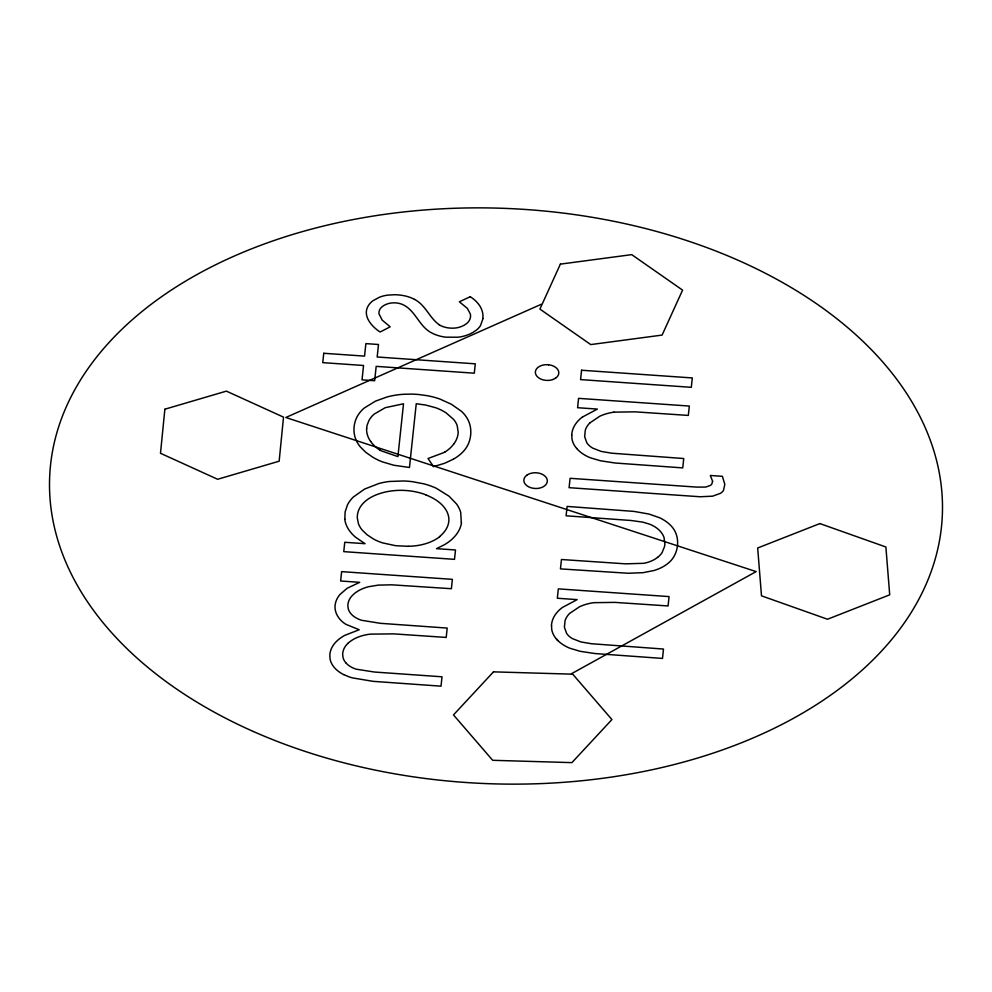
<?xml version="1.0" encoding="UTF-8"?>
<svg xmlns="http://www.w3.org/2000/svg" width="992" height="992" viewBox="0 0 992 992"><rect width="100%" height="100%" fill="white"/><g stroke="black" fill="none" stroke-linecap="round" stroke-linejoin="round"><path stroke-width="1.49" d="M571.789 434.955L571.975 438.786A37.684 24.267 2.5 0 0 576.662 448.471M461.305 522.71L460.734 512.542A51.968 33.48 2.5 0 0 456.605 504.048L449.041 496.198L436.319 488.275A55.428 35.7 2.5 0 0 423.869 483.848L412.709 481.715A68.82 44.33 2.5 0 0 403.756 480.971L389.583 481.467A54.337 35.005 2.5 0 0 379.056 483.451L364.622 489.056L353.326 497.029A52.663 33.926 2.5 0 0 347.473 504.866L345.117 511.922L344.856 519.138M483.042 318.482L480.45 325.723A30.504 19.654 2.5 0 1 476.458 330.026L473.209 332.258A35.588 22.928 2.5 0 1 469.402 334.205L466.711 335.246A30.529 19.666 2.5 0 1 457.969 337.218L445.867 337.181A29.438 18.96 2.5 0 1 432.152 333.151C419.046 326.951 415.623 309.988 402.231 304.37A15.351 9.883 2.5 0 0 396.354 302.944A15.674 10.094 2.5 0 0 394.122 302.845A14.384 9.263 2.5 0 0 387.686 303.788L385.714 304.556A18.972 12.226 2.5 0 0 383.842 305.536L382.738 306.268A15.438 9.945 2.5 0 0 379.328 310.632L379.192 311.128A17.844 11.495 2.5 0 0 379.018 313.869L382.18 320.118L390.166 326.802L380.11 332.022C371.727 326.604 361.708 315.456 368.627 305.226A27.268 17.571 2.5 0 1 373.054 300.675L379.589 297.166A27.23 17.546 2.5 0 1 387.314 295.17L394.556 294.723A36.32 23.399 2.5 0 1 398.846 294.959L402.33 295.393A29.289 18.86 2.5 0 1 414.507 299.373M589.856 422.902L599.714 416.268A40.015 25.767 2.5 0 1 613.874 412.151M347.907 643.386L349.407 642.072A35.551 22.903 2.5 0 1 363.742 635.314L366.271 634.768A34.584 22.283 2.5 0 1 370.438 634.124L393.712 633.876L446.202 637.434L447.194 628.072L380.444 623.323L361.497 620.273A23.486 15.128 2.5 0 1 350.821 613.614A23.548 15.165 2.5 0 1 348.155 608.319L347.87 605.715A31.099 20.038 2.5 0 1 351.664 596.217L353.673 594.208A37.423 24.106 2.5 0 1 356.078 592.298A35.563 22.903 2.5 0 1 368.54 586.718L378.237 585.119L391.741 584.821L451.385 588.715L452.377 579.34L341.632 571.628L340.64 581.002L359.724 582.329L347.188 588.231L339.996 594.444A42.644 27.466 2.5 0 0 335.036 605.951C334.589 613.093 338.991 619.74 344.782 623.584A26.896 17.323 2.5 0 0 346.072 624.402L359.203 629.746L344.708 635.388A46.078 29.686 2.5 0 0 338.247 639.803A46.649 30.045 2.5 0 0 336.486 641.427A42.594 27.441 2.5 0 0 329.828 655.005L330.026 658.576A34.373 22.146 2.5 0 0 343.778 674.659M439.493 536.598L440.386 535.866A47.765 30.764 2.5 0 0 442.829 533.522A43.14 27.788 2.5 0 0 448.88 520.564A40.932 26.362 2.5 0 0 444.8 508.152A44.578 28.718 2.5 0 0 443.449 506.453A43.536 28.049 2.5 0 0 432.016 497.699L429.573 496.484A52.675 33.926 2.5 0 0 425.642 494.822M657.584 557.405L655.067 559.128A29.648 19.096 2.5 0 1 643.87 563.307L625.555 563.84L561.447 559.513L560.455 568.887L628.097 573.252L643.052 572.682L654.05 570.499A40.957 26.387 2.5 0 0 668.075 563.32C678.801 554.912 681.058 537.218 671.956 526.826A40.598 26.152 2.5 0 0 659.568 517.737L649.028 514.067L634.037 511.413L567.102 506.416L566.097 515.79L631.148 520.502L642.766 522.127L649.475 524.123A29.09 18.736 2.5 0 1 658.787 529.765L659.519 530.472A32.414 20.882 2.5 0 1 664.045 537.577L664.863 543.864A46.798 30.144 2.5 0 1 664.491 546.679L662.11 552.569A30.591 19.704 2.5 0 1 657.597 557.405M582.602 416.962L597.382 409.088L577.592 407.712L578.584 398.35L689.328 406.05L688.324 415.425L635.054 411.841L613.874 412.151M453.294 459.246L444.49 463.314L433.504 466.637L428.036 458.502L443.573 452.699A32.24 20.77 2.5 0 0 445.011 451.893M571.466 673.729L756.152 571.603L285.82 417.496L541.21 304.321M470.121 296.757L459.37 301.804L467.368 308.388L470.344 314.018A21.216 13.665 2.5 0 1 470.493 316.82A22.246 14.322 2.5 0 1 470.27 318.097L469.873 319.325A18.6 11.978 2.5 0 1 466.587 323.578L464.64 324.93A22.605 14.558 2.5 0 1 462.384 326.108L459.99 327.025A17.496 11.272 2.5 0 1 453.059 328.166L451.211 328.154A18.278 11.768 2.5 0 1 439.32 324.905M552.817 379.514L553.784 379.118A13.652 8.792 2.5 0 0 555.582 378.101M408.208 546.332L395.597 545.687L382.614 542.884A43.586 28.074 2.5 0 1 373.352 538.929L367.003 534.713L362.117 529.988A39.209 25.259 2.5 0 1 358.397 523.59L357.318 518.072A48.038 30.938 2.5 0 1 357.542 514.24A41.887 26.982 2.5 0 1 364.833 501.667A42.681 27.491 2.5 0 1 378.646 493.942L381.3 493.086A47.814 30.802 2.5 0 1 425.717 494.735M343.827 674.622L348.415 676.594A36.964 23.808 2.5 0 0 352.346 677.871L373.104 681.343L441.018 686.166L442.01 676.792L374.418 672.03L356.165 669.178A22.593 14.558 2.5 0 1 346.344 663.375M414.495 299.386C425.568 304.953 429.462 317.998 439.369 324.868M346.357 663.363L345.873 662.842A23.659 15.24 2.5 0 1 343.083 657.696L342.674 654.497A33.815 21.787 2.5 0 1 343.034 651.508A31.546 20.311 2.5 0 1 347.894 643.374M557.913 640.584A39.63 25.519 2.5 0 1 556.425 638.984M527.087 475.044A13.355 8.606 2.5 0 1 528.885 474.04L529.368 473.841A11.036 7.105 2.5 0 1 535.271 472.762A12.722 8.196 2.5 0 1 537.056 472.874L537.627 472.936A10.912 7.031 2.5 0 1 543.157 474.796L543.579 475.069A13.615 8.779 2.5 0 1 544.794 475.974A11.978 7.713 2.5 0 1 547.286 480.636A14.409 9.275 2.5 0 1 547.113 482.236L547.001 482.62A11.892 7.663 2.5 0 1 543.678 486.477A13.615 8.779 2.5 0 1 542.289 487.208L541.818 487.407A10.986 7.068 2.5 0 1 535.395 488.473A12.722 8.196 2.5 0 1 533.622 488.312A11.036 7.105 2.5 0 1 528.017 486.452L527.595 486.179A13.355 8.606 2.5 0 1 526.392 485.274A11.978 7.713 2.5 0 1 523.888 480.612A14.409 9.275 2.5 0 1 524.074 479.012L524.185 478.628A11.892 7.663 2.5 0 1 527.074 475.044M589.856 422.902A34.162 21.998 2.5 0 0 585.292 430.181L584.648 436.678L586.805 442.754A23.163 14.917 2.5 0 0 588.988 445.346A21.65 13.938 2.5 0 0 592.745 448.124L601.115 451.397L611.593 453.195L683.748 458.527L682.744 467.902L615.189 463.016L600.408 460.772L590.203 457.734A37.708 24.292 2.5 0 1 578.15 450.058A39.63 25.519 2.5 0 1 576.687 448.458M571.714 434.955A46.996 30.268 2.5 0 1 582.527 416.913M552.817 379.527A10.838 6.981 2.5 0 1 546.877 380.395A12.586 8.11 2.5 0 1 545.104 380.246A10.974 7.068 2.5 0 1 539.512 378.374L538.668 377.803A13.652 8.792 2.5 0 1 537.887 377.171A12.09 7.787 2.5 0 1 535.37 372.508A14.21 9.151 2.5 0 1 535.482 371.318L535.556 370.934A12.003 7.725 2.5 0 1 538.557 367.003A13.826 8.903 2.5 0 1 539.896 366.222L540.851 365.775A10.974 7.068 2.5 0 1 546.766 364.696A12.586 8.11 2.5 0 1 548.539 364.796M555.594 378.113A12.09 7.787 2.5 0 0 558.62 374.133A14.21 9.151 2.5 0 0 558.769 372.942A11.991 7.725 2.5 0 0 556.648 368.255A13.888 8.94 2.5 0 0 555.483 367.3L554.64 366.742A10.912 7.031 2.5 0 0 548.539 364.783M439.716 536.722A43.549 28.049 2.5 0 1 408.196 546.257M461.528 522.722A55.44 35.712 2.5 0 1 444.441 544.707L436.505 548.663L455.502 549.977L454.497 559.352L343.765 551.639L344.757 542.277L365.056 543.69L355.533 537.193A50.642 32.624 2.5 0 1 344.77 519.138M453.964 443.784A45.954 29.599 2.5 0 0 458.205 432.115L457.163 425.506A37.126 23.92 2.5 0 0 453.617 419.418L446.053 412.833A42.941 27.652 2.5 0 0 435.786 407.762L425.543 405.009L416.243 403.769L409.46 467.48L393.65 465.211L382.255 461.813A53.246 34.298 2.5 0 1 372.484 457.027L365.664 452.216L360.394 446.983A51.348 33.083 2.5 0 1 356.686 441.353C352.135 432.326 353.4 420.794 359.625 412.87A49.65 31.98 2.5 0 1 364.362 407.972L375.41 401.165L387.016 396.986A58.429 37.634 2.5 0 1 403.744 394.27L411.358 394.109A66.861 43.065 2.5 0 1 419.343 394.58L427.428 395.721A58.404 37.622 2.5 0 1 439.989 399.082L451.459 404.302L461.354 411.234A47.666 30.702 2.5 0 1 466.823 417.719C471.163 424.489 471.808 433.144 469.514 440.758A54.709 35.241 2.5 0 1 465.446 448.905A54.089 34.844 2.5 0 1 453.294 459.246M453.89 443.759A43.598 28.086 2.5 0 1 445.086 451.943M366.668 428.42A47.145 30.368 2.5 0 1 367.164 425.084L369.024 420.335A38.8 24.986 2.5 0 1 374.22 414.061L385.268 407.675L403.521 403.794L397.904 456.605L381.635 450.976A33.43 21.539 2.5 0 1 379.911 449.996M366.643 428.42A43.66 28.123 2.5 0 0 369.694 440.002A47.765 30.764 2.5 0 0 370.648 441.465M379.837 450.046A39.345 25.346 2.5 0 1 370.71 441.452M470.208 296.695A40.957 26.375 2.5 0 1 482.794 318.457M712.603 481.194L711.884 483.885A8.159 5.258 2.5 0 1 710.297 485.46L705.771 487.06L696.607 487.097L570.09 478.305L569.086 487.68L700.191 496.756L712.591 496.174L720.465 493.322A15.116 9.734 2.5 0 0 723.49 490.408L724.817 484.369L722.399 476.321L710.297 475.478L712.603 481.194M551.527 625.493L551.713 629.325A37.708 24.292 2.5 0 0 569.941 648.272L580.159 651.31L594.927 653.542L662.495 658.428L663.487 649.053L591.344 643.721L580.866 641.923L572.496 638.65A21.65 13.938 2.5 0 1 568.738 635.884A23.163 14.917 2.5 0 1 566.556 633.28L564.398 627.217L565.043 620.707A34.162 21.998 2.5 0 1 569.594 613.44L579.464 606.794A40.015 25.767 2.5 0 1 593.625 602.677L614.804 602.38L668.075 605.951L669.067 596.589L558.335 588.876L557.33 598.25L577.133 599.627L562.34 607.488A46.996 30.268 2.5 0 0 551.465 625.481M164.87 409.212L160.493 453.282L217.632 479.272L279.149 461.193L283.526 417.136L226.387 391.133L164.87 409.212M323.752 353.276L322.76 362.638L363.556 365.49L362.03 379.849L374.654 380.73L376.179 366.358L474.288 373.19L475.28 363.828L377.171 356.996L378.51 344.497L365.874 343.616L364.548 356.116L323.752 353.276M581.572 370.239L580.58 379.601L691.312 387.314L692.317 377.94L581.572 370.239M560.381 264.132L539.908 309.095L590.761 344.584L662.098 335.085L682.583 290.123L631.718 254.634L560.381 264.132M493.495 671.857L453.48 714.922L492.689 760.306L571.913 762.625L611.928 719.56L572.719 674.176L493.495 671.857M819.863 523.578L757.677 547.993L761.496 595.832L827.514 619.244L889.712 594.828L885.881 546.989L819.863 523.578M253.332 731.488A446.747 287.754 2.5 0 0 941.916 522.065A446.747 287.754 2.5 0 0 292.752 234.459A446.747 287.754 2.5 0 0 253.332 731.488"/></g></svg>
